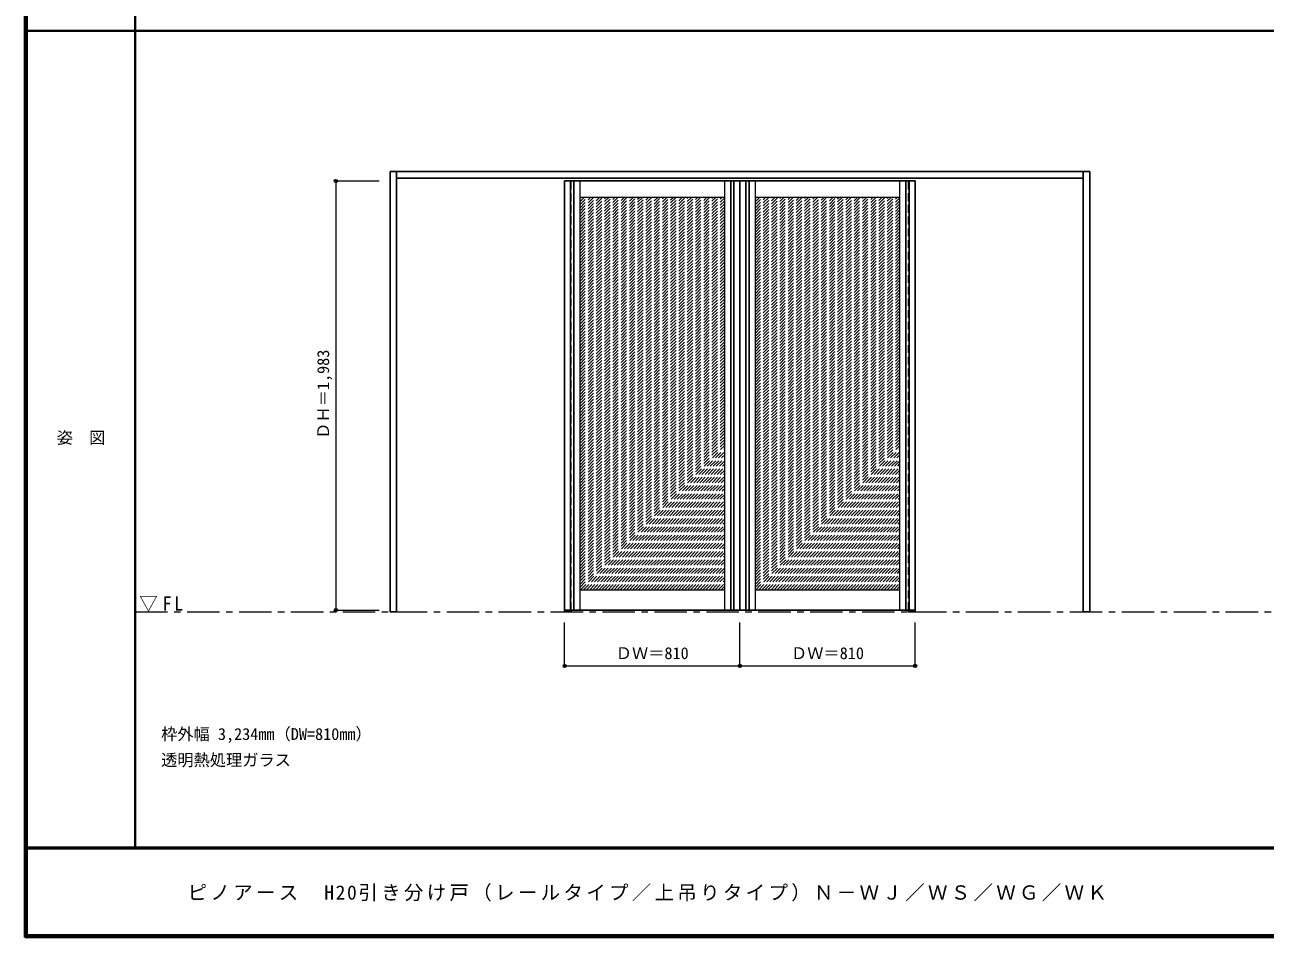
# Model space of a CAD drawing. Units: millimetres, scale not verified. Extents: x -6000 to 5700, y -4307 to 4260.
# Drawn here: x -6000 to -267, y -4205 to 12 of the extents above; entities that cross this region are included whole.
import ezdxf
from ezdxf.enums import TextEntityAlignment as Align

# ---------------------------------------------------------------- set-up
doc = ezdxf.new("R2010")
doc.units = ezdxf.units.MM
doc.header["$LTSCALE"] = 30
doc.header["$PDMODE"] = 32
doc.header["$PDSIZE"] = 15
doc.linetypes.add('CHAIN1', pattern=[8, 5, -1, 1, -1])
doc.linetypes.add('DASHED1', pattern=[1.8, 1.2, -0.6])
for name, color, linetype, lineweight in [('0-1_通り芯', 7, 'CHAIN1', 18), ('0-2_扉', 3, 'Continuous', 25), ('0-3_仕上げ', 3, 'Continuous', 25), ('0-4_枠', 3, 'Continuous', 25), ('0-B_寸法', 7, 'Continuous', 9), ('0-C_ハッチ', 4, 'DASHED1', 9), ('F-1_枠', 6, 'Continuous', 40)]:
    doc.layers.add(name, color=color, linetype=linetype, lineweight=lineweight)
doc.layers.add('0-A_文字', color=7, linetype='Continuous')
doc.layers.add('F-A_文字', color=7, linetype='Continuous')
doc.styles.add('ＭＳ ゴシック', font='')
doc.styles.get('ＭＳ ゴシック').set_extended_font_data('MS Gothic')

msp = doc.modelspace()

# ---------------------------------------------------------------- linework, layer by layer
at = {"layer": '0-1_通り芯'}
msp.add_line((-5490, -2701.25), (5700, -2701.25), dxfattribs=at)
at = {"layer": '0-2_扉'}
for p, q in [((-3505, -709.75), (-2695, -709.75)), ((-3505, -2692.75), (-3505, -709.75)), ((-1885, -709.75), (-2695, -709.75)), ((-2695, -2692.75), (-2695, -709.75)), ((-1885, -2692.75), (-1885, -709.75)), ((-3505, -2692.75), (-2695, -2692.75)), ((-1885, -2692.75), (-2695, -2692.75))]:
    msp.add_line(p, q, dxfattribs=at)
at = {"layer": '0-2_扉', "color": 4, "linetype": 'DASHED1', "lineweight": 9}
for p, q in [((-3475, -2692.75), (-3475, -709.75)), ((-1915, -2692.75), (-1915, -709.75))]:
    msp.add_line(p, q, dxfattribs=at)
at = {"layer": '0-3_仕上げ'}
for p, q in [((-3477.5, -709.75), (-3477.5, -2692.75)), ((-3462.5, -709.75), (-3462.5, -2692.75)), ((-2737.5, -2692.75), (-2737.5, -709.75)), ((-2722.5, -2692.75), (-2722.5, -709.75)), ((-2667.5, -709.75), (-2667.5, -2692.75)), ((-2652.5, -709.75), (-2652.5, -2692.75)), ((-1927.5, -2692.75), (-1927.5, -709.75)), ((-1912.5, -2692.75), (-1912.5, -709.75))]:
    msp.add_line(p, q, dxfattribs=at)
at = {"layer": '0-3_仕上げ', "color": 7, "lineweight": 18}
for p, q in [((-3435, -709.75), (-3435, -2692.75)), ((-2765, -2692.75), (-2765, -709.75)), ((-2625, -709.75), (-2625, -2692.75)), ((-1955, -2692.75), (-1955, -709.75)), ((-2765, -785.75), (-3435, -785.75)), ((-1955, -785.75), (-2625, -785.75)), ((-2765, -2600.75), (-3435, -2600.75)), ((-1955, -2600.75), (-2625, -2600.75))]:
    msp.add_line(p, q, dxfattribs=at)
at = {"layer": '0-4_枠'}
for p, q in [((-4312, -2701.25), (-4312, -666.25)), ((-4312, -666.25), (-1078, -666.25)), ((-4282, -2701.25), (-4282, -666.25)), ((-1108, -2701.25), (-1108, -666.25)), ((-1078, -2701.25), (-1078, -666.25)), ((-4282, -696.25), (-1108, -696.25)), ((-3505, -2692.75), (-3505, -2701.25)), ((-3475, -2692.75), (-3475, -2701.25)), ((-1915, -2692.75), (-1915, -2701.25)), ((-1885, -2692.75), (-1885, -2701.25)), ((-4282, -2701.25), (-4312, -2701.25)), ((-3505, -2701.25), (-3475, -2701.25)), ((-1915, -2701.25), (-1885, -2701.25)), ((-1078, -2701.25), (-1108, -2701.25))]:
    msp.add_line(p, q, dxfattribs=at)
at = {"layer": '0-4_枠', "color": 4, "linetype": 'DASHED1', "lineweight": 9}
for p, q in [((-3505, -2692.75), (-3505, -696.25)), ((-3475, -2692.75), (-3475, -696.25)), ((-1915, -2692.75), (-1915, -696.25)), ((-1885, -2692.75), (-1885, -696.25))]:
    msp.add_line(p, q, dxfattribs=at)
at = {"layer": '0-B_寸法', "color": 4}
for p, q in [((-4562, -709.75), (-4362, -709.75)), ((-4562, -709.75), (-4562, -2692.75)), ((-4562, -2692.75), (-4362, -2692.75)), ((-3505, -2951.25), (-3505, -2751.25)), ((-2695, -2951.25), (-2695, -2751.25)), ((-1885, -2951.25), (-1885, -2751.25)), ((-3505, -2951.25), (-1885, -2951.25))]:
    msp.add_line(p, q, dxfattribs=at)
at = {"layer": '0-B_寸法'}
for p in [(-4562, -709.75), (-4562, -2692.75), (-3505, -2951.25), (-2695, -2951.25), (-1885, -2951.25)]:
    msp.add_point(p, dxfattribs=at)
at = {"layer": '0-C_ハッチ'}
for p, q in [((-3435, -806.55), (-3414.2, -785.75)), ((-3435, -820.69), (-3400.06, -785.75)), ((-3435, -848.98), (-3371.77, -785.75)), ((-3435, -863.12), (-3357.63, -785.75)), ((-3435, -834.83), (-3385.92, -785.75)), ((-3435, -792.41), (-3428.34, -785.75)), ((-3435, -877.26), (-3343.49, -785.75)), ((-3435, -891.4), (-3329.35, -785.75)), ((-3435, -919.69), (-3301.06, -785.75)), ((-3435, -933.83), (-3286.92, -785.75)), ((-3435, -905.54), (-3315.21, -785.75)), ((-3435, -947.97), (-3272.78, -785.75)), ((-3435, -962.11), (-3258.64, -785.75)), ((-3435, -990.4), (-3230.35, -785.75)), ((-3435, -1004.54), (-3216.21, -785.75)), ((-3435, -976.25), (-3244.5, -785.75)), ((-3435, -1018.68), (-3202.07, -785.75)), ((-3435, -1032.82), (-3187.93, -785.75)), ((-3435, -1061.11), (-3159.64, -785.75)), ((-3435, -1075.25), (-3145.5, -785.75)), ((-3435, -1046.97), (-3173.78, -785.75)), ((-3435, -1089.39), (-3131.36, -785.75)), ((-3435, -1103.53), (-3117.22, -785.75)), ((-3435, -1131.82), (-3088.93, -785.75)), ((-3435, -1117.68), (-3103.07, -785.75)), ((-3435, -1145.96), (-3074.79, -785.75)), ((-3435, -1160.1), (-3060.65, -785.75)), ((-3435, -1174.24), (-3046.51, -785.75)), ((-3435, -1202.53), (-3018.22, -785.75)), ((-3435, -1216.67), (-3004.08, -785.75)), ((-3435, -1188.39), (-3032.36, -785.75)), ((-3435, -1230.81), (-2989.94, -785.75)), ((-3435, -1244.96), (-2975.8, -785.75)), ((-3435, -1273.24), (-2947.51, -785.75)), ((-3435, -1287.38), (-2933.37, -785.75)), ((-3435, -1259.1), (-2961.65, -785.75)), ((-3435, -1301.52), (-2919.23, -785.75)), ((-3435, -1315.67), (-2905.08, -785.75)), ((-3435, -1343.95), (-2876.8, -785.75)), ((-3435, -1358.09), (-2862.66, -785.75)), ((-3435, -1329.81), (-2890.94, -785.75)), ((-3435, -1372.23), (-2848.52, -785.75)), ((-3435, -1386.38), (-2834.37, -785.75)), ((-3435, -1414.66), (-2806.09, -785.75)), ((-3435, -1428.8), (-2791.95, -785.75)), ((-3435, -1400.52), (-2820.23, -785.75)), ((-3435, -1442.95), (-2777.81, -785.75)), ((-3435, -1457.09), (-2765, -787.09)), ((-3435, -1471.23), (-2765, -801.23)), ((-2625, -806.55), (-2604.2, -785.75)), ((-2625, -820.69), (-2590.06, -785.75)), ((-2625, -848.98), (-2561.77, -785.75)), ((-2625, -863.12), (-2547.63, -785.75)), ((-2625, -834.83), (-2575.92, -785.75)), ((-2625, -792.41), (-2618.34, -785.75)), ((-2625, -877.26), (-2533.49, -785.75)), ((-2625, -891.4), (-2519.35, -785.75)), ((-2625, -919.69), (-2491.06, -785.75)), ((-2625, -933.83), (-2476.92, -785.75)), ((-2625, -905.54), (-2505.21, -785.75)), ((-2625, -947.97), (-2462.78, -785.75)), ((-2625, -962.11), (-2448.64, -785.75)), ((-2625, -990.4), (-2420.35, -785.75)), ((-2625, -1004.54), (-2406.21, -785.75)), ((-2625, -976.25), (-2434.5, -785.75)), ((-2625, -1018.68), (-2392.07, -785.75)), ((-2625, -1032.82), (-2377.93, -785.75)), ((-2625, -1061.11), (-2349.64, -785.75)), ((-2625, -1075.25), (-2335.5, -785.75)), ((-2625, -1046.97), (-2363.78, -785.75)), ((-2625, -1089.39), (-2321.36, -785.75)), ((-2625, -1103.53), (-2307.22, -785.75)), ((-2625, -1131.82), (-2278.93, -785.75)), ((-2625, -1117.68), (-2293.07, -785.75)), ((-2625, -1145.96), (-2264.79, -785.75)), ((-2625, -1160.1), (-2250.65, -785.75)), ((-2625, -1174.24), (-2236.51, -785.75)), ((-2625, -1202.53), (-2208.22, -785.75)), ((-2625, -1216.67), (-2194.08, -785.75)), ((-2625, -1188.39), (-2222.36, -785.75)), ((-2625, -1230.81), (-2179.94, -785.75)), ((-2625, -1244.96), (-2165.8, -785.75)), ((-2625, -1273.24), (-2137.51, -785.75)), ((-2625, -1287.38), (-2123.37, -785.75)), ((-2625, -1259.1), (-2151.65, -785.75)), ((-2625, -1301.52), (-2109.23, -785.75)), ((-2625, -1315.67), (-2095.08, -785.75)), ((-2625, -1343.95), (-2066.8, -785.75)), ((-2625, -1358.09), (-2052.66, -785.75)), ((-2625, -1329.81), (-2080.94, -785.75)), ((-2625, -1372.23), (-2038.52, -785.75)), ((-2625, -1386.38), (-2024.37, -785.75)), ((-2625, -1414.66), (-1996.09, -785.75)), ((-2625, -1428.8), (-1981.95, -785.75)), ((-2625, -1400.52), (-2010.23, -785.75)), ((-2625, -1442.95), (-1967.81, -785.75)), ((-2625, -1457.09), (-1955, -787.09)), ((-2625, -1471.23), (-1955, -801.23)), ((-3435, -1485.37), (-2765, -815.37)), ((-3435, -1499.51), (-2765, -829.51)), ((-3435, -1513.66), (-2765, -843.66)), ((-3435, -1527.8), (-2765, -857.8)), ((-2625, -1485.37), (-1955, -815.37)), ((-2625, -1499.51), (-1955, -829.51)), ((-2625, -1513.66), (-1955, -843.66)), ((-2625, -1527.8), (-1955, -857.8)), ((-3435, -1541.94), (-2765, -871.94)), ((-3435, -1556.08), (-2765, -886.08)), ((-3435, -1570.22), (-2765, -900.22)), ((-3435, -1584.37), (-2765, -914.37)), ((-2625, -1541.94), (-1955, -871.94)), ((-2625, -1556.08), (-1955, -886.08)), ((-2625, -1570.22), (-1955, -900.22)), ((-2625, -1584.37), (-1955, -914.37)), ((-3435, -1598.51), (-2765, -928.51)), ((-3435, -1612.65), (-2765, -942.65)), ((-3435, -1626.79), (-2765, -956.79)), ((-3435, -1640.94), (-2765, -970.94)), ((-2625, -1598.51), (-1955, -928.51)), ((-2625, -1612.65), (-1955, -942.65)), ((-2625, -1626.79), (-1955, -956.79)), ((-2625, -1640.94), (-1955, -970.94)), ((-3435, -1655.08), (-2765, -985.08)), ((-3435, -1669.22), (-2765, -999.22)), ((-3435, -1683.36), (-2765, -1013.36)), ((-3435, -1697.5), (-2765, -1027.5)), ((-2625, -1655.08), (-1955, -985.08)), ((-2625, -1669.22), (-1955, -999.22)), ((-2625, -1683.36), (-1955, -1013.36)), ((-2625, -1697.5), (-1955, -1027.5)), ((-3435, -1711.65), (-2765, -1041.65)), ((-3435, -1725.79), (-2765, -1055.79)), ((-3435, -1739.93), (-2765, -1069.93)), ((-3435, -1754.07), (-2765, -1084.07)), ((-2625, -1711.65), (-1955, -1041.65)), ((-2625, -1725.79), (-1955, -1055.79)), ((-2625, -1739.93), (-1955, -1069.93)), ((-2625, -1754.07), (-1955, -1084.07)), ((-3435, -1768.21), (-2765, -1098.21)), ((-3435, -1782.36), (-2765, -1112.36)), ((-3435, -1796.5), (-2765, -1126.5)), ((-3435, -1810.64), (-2765, -1140.64)), ((-2625, -1768.21), (-1955, -1098.21)), ((-2625, -1782.36), (-1955, -1112.36)), ((-2625, -1796.5), (-1955, -1126.5)), ((-2625, -1810.64), (-1955, -1140.64)), ((-3435, -1824.78), (-2765, -1154.78)), ((-3435, -1838.93), (-2765, -1168.93)), ((-3435, -1853.07), (-2765, -1183.07)), ((-3435, -1867.21), (-2765, -1197.21)), ((-2625, -1824.78), (-1955, -1154.78)), ((-2625, -1838.93), (-1955, -1168.93)), ((-2625, -1853.07), (-1955, -1183.07)), ((-2625, -1867.21), (-1955, -1197.21)), ((-3435, -1881.35), (-2765, -1211.35)), ((-3435, -1895.49), (-2765, -1225.49)), ((-3435, -1909.64), (-2765, -1239.64)), ((-3435, -1923.78), (-2765, -1253.78)), ((-2625, -1881.35), (-1955, -1211.35)), ((-2625, -1895.49), (-1955, -1225.49)), ((-2625, -1909.64), (-1955, -1239.64)), ((-2625, -1923.78), (-1955, -1253.78)), ((-3435, -1937.92), (-2765, -1267.92)), ((-3435, -1952.06), (-2765, -1282.06)), ((-3435, -1966.2), (-2765, -1296.2)), ((-3435, -1980.35), (-2765, -1310.35)), ((-2625, -1937.92), (-1955, -1267.92)), ((-2625, -1952.06), (-1955, -1282.06)), ((-2625, -1966.2), (-1955, -1296.2)), ((-2625, -1980.35), (-1955, -1310.35)), ((-3435, -1994.49), (-2765, -1324.49)), ((-3435, -2008.63), (-2765, -1338.63)), ((-3435, -2022.77), (-2765, -1352.77)), ((-3435, -2036.91), (-2765, -1366.91)), ((-2625, -1994.49), (-1955, -1324.49)), ((-2625, -2008.63), (-1955, -1338.63)), ((-2625, -2022.77), (-1955, -1352.77)), ((-2625, -2036.91), (-1955, -1366.91)), ((-3435, -2051.06), (-2765, -1381.06)), ((-3435, -2065.2), (-2765, -1395.2)), ((-3435, -2079.34), (-2765, -1409.34)), ((-3435, -2093.48), (-2765, -1423.48)), ((-2625, -2051.06), (-1955, -1381.06)), ((-2625, -2065.2), (-1955, -1395.2)), ((-2625, -2079.34), (-1955, -1409.34)), ((-2625, -2093.48), (-1955, -1423.48)), ((-3435, -2107.63), (-2765, -1437.63)), ((-3435, -2121.77), (-2765, -1451.77)), ((-3435, -2135.91), (-2765, -1465.91)), ((-3435, -2150.05), (-2765, -1480.05)), ((-2625, -2107.63), (-1955, -1437.63)), ((-2625, -2121.77), (-1955, -1451.77)), ((-2625, -2135.91), (-1955, -1465.91)), ((-2625, -2150.05), (-1955, -1480.05)), ((-3435, -2164.19), (-2765, -1494.19)), ((-3435, -2178.34), (-2765, -1508.34)), ((-3435, -2192.48), (-2765, -1522.48)), ((-3435, -2206.62), (-2765, -1536.62)), ((-2625, -2164.19), (-1955, -1494.19)), ((-2625, -2178.34), (-1955, -1508.34)), ((-2625, -2192.48), (-1955, -1522.48)), ((-2625, -2206.62), (-1955, -1536.62)), ((-3435, -2220.76), (-2765, -1550.76)), ((-3435, -2234.9), (-2765, -1564.9)), ((-3435, -2249.05), (-2765, -1579.05)), ((-3435, -2263.19), (-2765, -1593.19)), ((-2625, -2220.76), (-1955, -1550.76)), ((-2625, -2234.9), (-1955, -1564.9)), ((-2625, -2249.05), (-1955, -1579.05)), ((-2625, -2263.19), (-1955, -1593.19)), ((-3435, -2277.33), (-2765, -1607.33)), ((-3435, -2291.47), (-2765, -1621.47)), ((-3435, -2305.62), (-2765, -1635.62)), ((-3435, -2319.76), (-2765, -1649.76)), ((-2625, -2277.33), (-1955, -1607.33)), ((-2625, -2291.47), (-1955, -1621.47)), ((-2625, -2305.62), (-1955, -1635.62)), ((-2625, -2319.76), (-1955, -1649.76)), ((-3435, -2333.9), (-2765, -1663.9)), ((-3435, -2348.04), (-2765, -1678.04)), ((-3435, -2362.18), (-2765, -1692.18)), ((-3435, -2376.33), (-2765, -1706.33)), ((-2625, -2333.9), (-1955, -1663.9)), ((-2625, -2348.04), (-1955, -1678.04)), ((-2625, -2362.18), (-1955, -1692.18)), ((-2625, -2376.33), (-1955, -1706.33)), ((-3435, -2390.47), (-2765, -1720.47)), ((-3435, -2404.61), (-2765, -1734.61)), ((-3435, -2418.75), (-2765, -1748.75)), ((-3435, -2432.89), (-2765, -1762.89)), ((-3435, -2447.04), (-2765, -1777.04)), ((-2625, -2390.47), (-1955, -1720.47)), ((-2625, -2404.61), (-1955, -1734.61)), ((-2625, -2418.75), (-1955, -1748.75)), ((-2625, -2432.89), (-1955, -1762.89)), ((-2625, -2447.04), (-1955, -1777.04)), ((-3435, -2461.18), (-2765, -1791.18)), ((-3435, -2475.32), (-2765, -1805.32)), ((-3435, -2489.46), (-2765, -1819.46)), ((-3435, -2503.61), (-2765, -1833.61)), ((-2625, -2461.18), (-1955, -1791.18)), ((-2625, -2475.32), (-1955, -1805.32)), ((-2625, -2489.46), (-1955, -1819.46)), ((-2625, -2503.61), (-1955, -1833.61)), ((-3435, -2517.75), (-2765, -1847.75)), ((-3435, -2531.89), (-2765, -1861.89)), ((-3435, -2546.03), (-2765, -1876.03)), ((-3435, -2560.17), (-2765, -1890.17)), ((-2625, -2517.75), (-1955, -1847.75)), ((-2625, -2531.89), (-1955, -1861.89)), ((-2625, -2546.03), (-1955, -1876.03)), ((-2625, -2560.17), (-1955, -1890.17)), ((-3435, -2574.32), (-2765, -1904.32)), ((-3435, -2588.46), (-2765, -1918.46)), ((-3433.15, -2600.75), (-2765, -1932.6)), ((-3419.01, -2600.75), (-2765, -1946.74)), ((-2625, -2574.32), (-1955, -1904.32)), ((-2625, -2588.46), (-1955, -1918.46)), ((-2623.15, -2600.75), (-1955, -1932.6)), ((-2609.01, -2600.75), (-1955, -1946.74)), ((-3404.87, -2600.75), (-2765, -1960.88)), ((-3390.72, -2600.75), (-2765, -1975.03)), ((-3376.58, -2600.75), (-2765, -1989.17)), ((-3362.44, -2600.75), (-2765, -2003.31)), ((-2594.87, -2600.75), (-1955, -1960.88)), ((-2580.72, -2600.75), (-1955, -1975.03)), ((-2566.58, -2600.75), (-1955, -1989.17)), ((-2552.44, -2600.75), (-1955, -2003.31)), ((-3348.3, -2600.75), (-2765, -2017.45)), ((-3334.16, -2600.75), (-2765, -2031.6)), ((-3320.01, -2600.75), (-2765, -2045.74)), ((-3305.87, -2600.75), (-2765, -2059.88)), ((-2538.3, -2600.75), (-1955, -2017.45)), ((-2524.16, -2600.75), (-1955, -2031.6)), ((-2510.01, -2600.75), (-1955, -2045.74)), ((-2495.87, -2600.75), (-1955, -2059.88)), ((-3291.73, -2600.75), (-2765, -2074.02)), ((-3277.59, -2600.75), (-2765, -2088.16)), ((-3263.44, -2600.75), (-2765, -2102.31)), ((-3249.3, -2600.75), (-2765, -2116.45)), ((-2481.73, -2600.75), (-1955, -2074.02)), ((-2467.59, -2600.75), (-1955, -2088.16)), ((-2453.44, -2600.75), (-1955, -2102.31)), ((-2439.3, -2600.75), (-1955, -2116.45)), ((-3235.16, -2600.75), (-2765, -2130.59)), ((-3221.02, -2600.75), (-2765, -2144.73)), ((-3206.88, -2600.75), (-2765, -2158.87)), ((-3192.73, -2600.75), (-2765, -2173.02)), ((-2425.16, -2600.75), (-1955, -2130.59)), ((-2411.02, -2600.75), (-1955, -2144.73)), ((-2396.88, -2600.75), (-1955, -2158.87)), ((-2382.73, -2600.75), (-1955, -2173.02)), ((-3178.59, -2600.75), (-2765, -2187.16)), ((-3164.45, -2600.75), (-2765, -2201.3)), ((-3150.31, -2600.75), (-2765, -2215.44)), ((-3136.17, -2600.75), (-2765, -2229.59)), ((-2368.59, -2600.75), (-1955, -2187.16)), ((-2354.45, -2600.75), (-1955, -2201.3)), ((-2340.31, -2600.75), (-1955, -2215.44)), ((-2326.17, -2600.75), (-1955, -2229.59)), ((-3122.02, -2600.75), (-2765, -2243.73)), ((-3107.88, -2600.75), (-2765, -2257.87)), ((-3093.74, -2600.75), (-2765, -2272.01)), ((-3079.6, -2600.75), (-2765, -2286.15)), ((-2312.02, -2600.75), (-1955, -2243.73)), ((-2297.88, -2600.75), (-1955, -2257.87)), ((-2283.74, -2600.75), (-1955, -2272.01)), ((-2269.6, -2600.75), (-1955, -2286.15)), ((-3065.45, -2600.75), (-2765, -2300.3)), ((-3051.31, -2600.75), (-2765, -2314.44)), ((-3037.17, -2600.75), (-2765, -2328.58)), ((-3023.03, -2600.75), (-2765, -2342.72)), ((-2255.45, -2600.75), (-1955, -2300.3)), ((-2241.31, -2600.75), (-1955, -2314.44)), ((-2227.17, -2600.75), (-1955, -2328.58)), ((-2213.03, -2600.75), (-1955, -2342.72)), ((-3008.89, -2600.75), (-2765, -2356.86)), ((-2994.74, -2600.75), (-2765, -2371.01)), ((-2980.6, -2600.75), (-2765, -2385.15)), ((-2966.46, -2600.75), (-2765, -2399.29)), ((-2198.89, -2600.75), (-1955, -2356.86)), ((-2184.74, -2600.75), (-1955, -2371.01)), ((-2170.6, -2600.75), (-1955, -2385.15)), ((-2156.46, -2600.75), (-1955, -2399.29)), ((-2952.32, -2600.75), (-2765, -2413.43)), ((-2938.18, -2600.75), (-2765, -2427.58)), ((-2924.03, -2600.75), (-2765, -2441.72)), ((-2909.89, -2600.75), (-2765, -2455.86)), ((-2142.32, -2600.75), (-1955, -2413.43)), ((-2128.18, -2600.75), (-1955, -2427.58)), ((-2114.03, -2600.75), (-1955, -2441.72)), ((-2099.89, -2600.75), (-1955, -2455.86)), ((-2895.75, -2600.75), (-2765, -2470)), ((-2881.61, -2600.75), (-2765, -2484.14)), ((-2867.46, -2600.75), (-2765, -2498.29)), ((-2853.32, -2600.75), (-2765, -2512.43)), ((-2085.75, -2600.75), (-1955, -2470)), ((-2071.61, -2600.75), (-1955, -2484.14)), ((-2057.46, -2600.75), (-1955, -2498.29)), ((-2043.32, -2600.75), (-1955, -2512.43)), ((-2839.18, -2600.75), (-2765, -2526.57)), ((-2825.04, -2600.75), (-2765, -2540.71)), ((-2810.9, -2600.75), (-2765, -2554.85)), ((-2796.75, -2600.75), (-2765, -2569)), ((-2029.18, -2600.75), (-1955, -2526.57)), ((-2015.04, -2600.75), (-1955, -2540.71)), ((-2000.9, -2600.75), (-1955, -2554.85)), ((-1986.75, -2600.75), (-1955, -2569)), ((-2782.61, -2600.75), (-2765, -2583.14)), ((-2768.47, -2600.75), (-2765, -2597.28)), ((-1972.61, -2600.75), (-1955, -2583.14)), ((-1958.47, -2600.75), (-1955, -2597.28))]:
    msp.add_line(p, q, dxfattribs=at)
at = {"layer": 'F-1_枠'}
for p, q in [((-6000, 4175), (-6000, -4205)), ((-5995, 4175), (-5995, -4205)), ((-5990, 4175), (-5990, -4205)), ((-5490, 4175), (-5490, -3790)), ((-6000, -15.5), (5700, -15.5)), ((5700, -3790), (-6000, -3790)), ((5700, -3795), (-6000, -3795)), ((5700, -4195), (-6000, -4195)), ((5700, -4200), (-6000, -4200)), ((5700, -4205), (-6000, -4205))]:
    msp.add_line(p, q, dxfattribs=at)

# ---------------------------------------------------------------- texts
at = {"layer": '0-A_文字', "style": 'ＭＳ ゴシック'}
for s, p in [('枠外幅 3,234mm（DW=810mm）', (-5370, -3310)), ('透明熱処理ガラス', (-5370, -3430))]:
    msp.add_text(s, height=54.99, dxfattribs=at).set_placement(p, align=Align.BOTTOM_LEFT)
at = {"layer": '0-A_文字', "insert": (-5471.25, -2701.25), "char_height": 65.98, "attachment_point": 7, "style": 'ＭＳ ゴシック'}
msp.add_mtext('\\T1.26;\\W0.95;▽FL', dxfattribs=at)
at = {"layer": '0-B_寸法', "style": 'ＭＳ ゴシック'}
msp.add_text('ＤＨ＝1,983', height=54.99, rotation=90, dxfattribs=at).set_placement((-4577, -1901.5), align=Align.BOTTOM_LEFT)
for p in [(-3268.75, -2936.25), (-2458.75, -2936.25)]:
    msp.add_text('ＤＷ＝810', height=54.99, dxfattribs=at).set_placement(p, align=Align.BOTTOM_LEFT)
at = {"layer": 'F-A_文字', "style": 'ＭＳ ゴシック'}
msp.add_text('姿\u3000図', height=54.99, dxfattribs=at).set_placement((-5852.5, -1940.25), align=Align.BOTTOM_LEFT)
at = {"layer": 'F-A_文字', "insert": (-5247.55, -4040), "char_height": 65.98, "attachment_point": 7, "style": 'ＭＳ ゴシック'}
msp.add_mtext('\\T1.17;ピノアース\u3000H20引き分け戸（レールタイプ／上吊りタイプ）Ｎ－ＷＪ／ＷＳ／ＷＧ／ＷＫ', dxfattribs=at)

doc.saveas('drawing.dxf')
